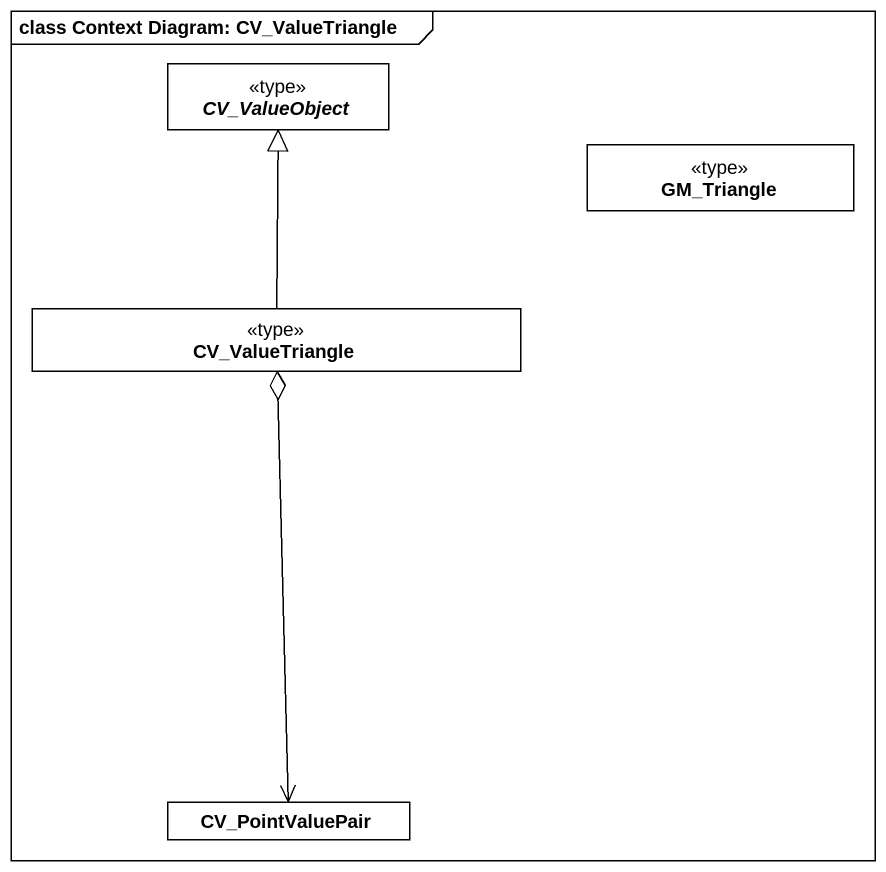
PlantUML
@startuml
mainframe class Context Diagram: CV_ValueTriangle
hide circle
hide empty members
abstract class CV_ValueObject <<type>>
class GM_Triangle <<type>>
class CV_ValueTriangle <<type>>
class CV_PointValuePair
CV_ValueTriangle -up-|> CV_ValueObject
CV_ValueTriangle o--> CV_PointValuePair
@enduml
